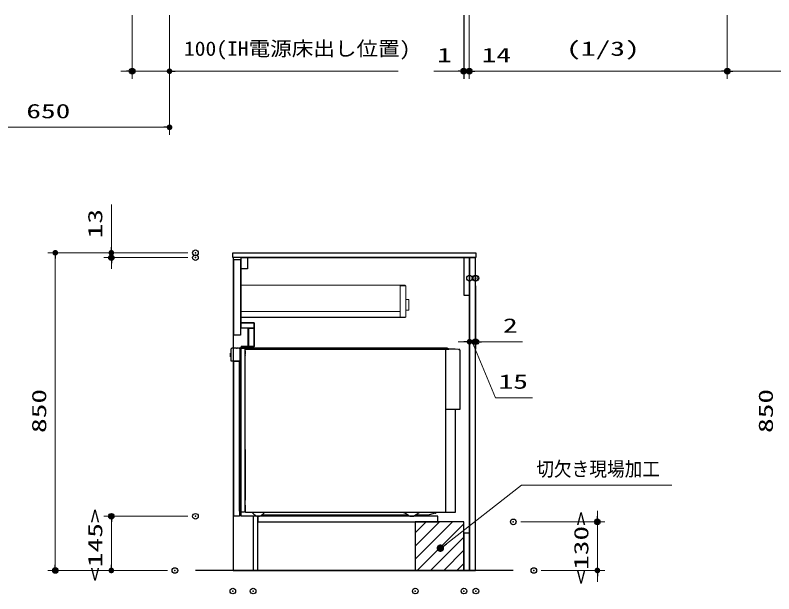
# Model space of a CAD drawing. Units: millimetres, scale not verified. Extents: x -9797 to 9797, y -4555 to 4555.
# Drawn here: x -2697 to -668, y -1923 to -375 of the extents above; entities that cross this region are included whole.
import ezdxf
from ezdxf.enums import TextEntityAlignment as Align

# ---------------------------------------------------------------- set-up
doc = ezdxf.new("R2010")
doc.units = ezdxf.units.MM
doc.header["$LTSCALE"] = 30
doc.header["$PDMODE"] = 32
doc.header["$PDSIZE"] = 15
doc.linetypes.add('USER1', pattern=[0.375, 0.25, -0.125])
for name, color, linetype, lineweight in [('0-0_0', 7, 'Continuous', 25), ('0-1_KABE', 4, 'Continuous', 25), ('0-2_細線ﾚｲﾔｰ', 91, 'USER1', 9), ('0-3_寸法ﾚｲﾔｰ', 30, 'Continuous', 13), ('0-4_DEFPOINTS', 7, 'Continuous', 25), ('0-5_1', 7, 'Continuous', 25)]:
    doc.layers.add(name, color=color, linetype=linetype, lineweight=lineweight)
doc.styles.add('ＭＳ ゴシック', font='')
doc.styles.get('ＭＳ ゴシック').set_extended_font_data('MS Gothic')

# ---------------------------------------------------------------- blocks, each defined once
blk = doc.blocks.new('_DOT')
at = {"layer": '0-0_0', "color": 30}
blk.add_line((-15, 0), (-30, 0), dxfattribs=at)
for points in [[(0, 0), (-15, 0), (-14.88, 1.88)], [(0, 0), (-14.88, -1.88), (-15, 0)], [(0, 0), (-14.88, 1.88), (-14.53, 3.73)], [(0, 0), (-14.53, -3.73), (-14.88, -1.88)], [(0, 0), (-14.53, 3.73), (-13.95, 5.52)], [(0, 0), (-13.95, -5.52), (-14.53, -3.73)], [(0, 0), (-13.95, 5.52), (-13.14, 7.23)], [(0, 0), (-13.14, -7.23), (-13.95, -5.52)], [(0, 0), (-13.14, 7.23), (-12.14, 8.82)], [(0, 0), (-12.14, -8.82), (-13.14, -7.23)], [(0, 0), (-12.14, 8.82), (-10.93, 10.27)], [(0, 0), (-10.93, -10.27), (-12.14, -8.82)], [(0, 0), (-10.93, 10.27), (-9.56, 11.56)], [(0, 0), (-9.56, -11.56), (-10.93, -10.27)], [(0, 0), (-9.56, 11.56), (-8.04, 12.66)], [(0, 0), (-8.04, -12.66), (-9.56, -11.56)], [(0, 0), (-8.04, 12.66), (-6.39, 13.57)], [(0, 0), (-6.39, -13.57), (-8.04, -12.66)], [(0, 0), (-6.39, 13.57), (-4.64, 14.27)], [(0, 0), (-4.64, -14.27), (-6.39, -13.57)], [(0, 0), (-4.64, 14.27), (-2.81, 14.73)], [(0, 0), (-2.81, -14.73), (-4.64, -14.27)], [(0, 0), (-2.81, 14.73), (-0.94, 14.97)], [(0, 0), (-0.94, -14.97), (-2.81, -14.73)], [(0, 0), (-0.94, 14.97), (0.94, 14.97)], [(0, 0), (0.94, -14.97), (-0.94, -14.97)], [(0, 0), (0.94, 14.97), (2.81, 14.73)], [(0, 0), (2.81, 14.73), (4.64, 14.27)], [(0, 0), (4.64, 14.27), (6.39, 13.57)], [(0, 0), (6.39, 13.57), (8.04, 12.66)], [(0, 0), (8.04, 12.66), (9.56, 11.56)], [(0, 0), (9.56, 11.56), (10.93, 10.27)], [(0, 0), (10.93, 10.27), (12.14, 8.82)], [(0, 0), (12.14, 8.82), (13.14, 7.23)], [(0, 0), (13.14, 7.23), (13.95, 5.52)], [(0, 0), (13.95, 5.52), (14.53, 3.73)], [(0, 0), (14.53, 3.73), (14.88, 1.88)], [(0, 0), (14.88, 1.88), (15, 0)], [(0, 0), (2.81, -14.73), (0.94, -14.97)], [(0, 0), (4.64, -14.27), (2.81, -14.73)], [(0, 0), (6.39, -13.57), (4.64, -14.27)], [(0, 0), (8.04, -12.66), (6.39, -13.57)], [(0, 0), (9.56, -11.56), (8.04, -12.66)], [(0, 0), (10.93, -10.27), (9.56, -11.56)], [(0, 0), (12.14, -8.82), (10.93, -10.27)], [(0, 0), (13.14, -7.23), (12.14, -8.82)], [(0, 0), (13.95, -5.52), (13.14, -7.23)], [(0, 0), (14.53, -3.73), (13.95, -5.52)], [(0, 0), (14.88, -1.88), (14.53, -3.73)], [(0, 0), (15, 0), (14.88, -1.88)]]:
    blk.add_solid(points, dxfattribs=at)
blk = doc.blocks.new('A$C66026C5E')
at = {"layer": '0-2_細線ﾚｲﾔｰ', "linetype": 'Continuous', "lineweight": 5}
for points in [[(13200, 3960), (13200, 4002), (0, 4002), (0, 1395), (13200, 1395), (13200, 1440)], [(13260, 1989), (13500, 1989), (13500, 2841), (13260, 2841)]]:
    blk.add_lwpolyline(points, dxfattribs=at)
for points in [[(12810, 1440), (13260, 1440), (13260, 3960), (12810, 3960)], [(0, 1440), (12810, 1440), (12810, 1890), (0, 1890)]]:
    blk.add_lwpolyline(points, close=True, dxfattribs=at)
blk = doc.blocks.new('A$C650170FD')
at = {"layer": '0-0_0'}
for p, q in [((90, 13460.1), (105, 13460.1)), ((105, 13461), (105, 13482)), ((462.7, 13500), (123, 13500)), ((462.7, 13500), (513.4, 13500)), ((678, 13506.7), (678, 13508.8)), ((688.5, 13492.4), (691.9, 13491.7)), ((694, 13523.8), (737.5, 13523.1)), ((737.5, 13523.1), (906.3, 13520.1)), ((765, 13460.3), (765, 13460.1)), ((765, 13451.5), (765, 13460.1)), ((785.6, 13481.3), (793.9, 13481.5)), ((793.9, 13481.3), (813, 13482)), ((814.7, 13482), (813, 13482)), ((814.7, 13482), (834.7, 13481.6)), ((864.1, 13481.1), (834.7, 13481.6)), ((864.2, 13481.1), (1111, 13476.8)), ((891, 13505.1), (891, 13480.6)), ((906.6, 13520.1), (921, 13519.9)), ((1164, 13515.6), (921, 13519.9)), ((1135.5, 13471.1), (1163.5, 13470.6)), ((1163.5, 13470.6), (1164, 13470.6)), ((1164, 13515.6), (1178.9, 13515.4)), ((1164, 13470.6), (1194, 13470.1)), ((1169.4, 13425), (17519.4, 13425)), ((1170, 425.2), (1170, 13416.8)), ((1194, 13470), (1194, 13500.4)), ((17325.6, 13500), (1194, 13500)), ((1194, 13470), (1194, 13470.1)), ((17520.2, 13425), (16920.2, 13425)), ((17280, 300), (17279.9, 13425)), ((17480, 13434.5), (17369.9, 13489.6)), ((18010, 13425), (17520.2, 13425)), ((18295.5, 13396.2), (18013.9, 13424.8)), ((18300, 13395), (18339, 13395)), ((0, 13082), (9, 13091.2)), ((0, 13082), (9, 13091.2)), ((0, 13072.3), (0, 13082)), ((0, 13049.2), (0, 13072.3)), ((0, 12839.7), (0, 13049.2)), ((0, 12816.5), (0, 12839.7)), ((0, 12806.8), (0, 12816.5)), ((0, 12806.8), (9, 12797.7)), ((9, 13091.1), (15, 13091.2)), ((9, 12797.7), (15, 12797.6)), ((15, 13385.1), (15, 12483)), ((1170, 360), (1170, 13305)), ((1170, 900), (1170, 13305)), ((1170, 13292.9), (1170, 13047)), ((1170, 13047), (1170, 13012.6)), ((1170, 12894.1), (1170, 12887.9)), ((18402, 13332), (18402, 8580)), ((33, 12465), (705, 12465)), ((48, 12465), (48.3, 12465)), ((705, 405), (705, 12465)), ((1170, 12768), (1170, 12783)), ((1170, 12639.1), (1170, 12632.9)), ((18402, 8580), (17279.9, 8580)), ((18027, 8580), (18027, 300)), ((1170, 5371.1), (1170, 1304.5)), ((1170, 900), (1170, 360)), ((705, 405), (765, 405)), ((793.9, 360.7), (813, 360)), ((813, 360), (1111, 365.2)), ((1620, 300), (1230, 300)), ((15261.7, 300), (1694.3, 300)), ((2524.2, 120), (14184.6, 120)), ((14284.4, 53.4), (14027.9, 224.4)), ((14460.8, 0), (14579.2, 0)), ((14460.8, 0), (14579.2, 0)), ((14755.6, 53.4), (15012.1, 224.4)), ((14855.4, 120), (15865.2, 120)), ((18027, 300), (15261.7, 300)), ((16400.9, 237.4), (15938, 128.5)), ((16486.6, 287.4), (16431.2, 250.5))]:
    blk.add_line(p, q, dxfattribs=at)
for points in [[(773.6, 13477.3), (734.6, 13484.1), (691.9, 13491.7)], [(765, 390.6), (765, 13422), (765, 13451.4)], [(1170, 12092.9), (1170, 12203.7), (1170, 12208), (1170, 12234.5)]]:
    blk.add_lwpolyline(points, dxfattribs=at)
for centre, radius, start, end in [((90, 13385.1), 75, 90, 180.00001), ((123, 13482), 18, 90, 180.00001), ((513.4, 13035), 465, 57.24167, 90), ((693, 13508.8), 15.1, 86.25756, 179.87374), ((693.1, 13506.8), 15.1, 180.28354, 265.36233), ((786, 13460.3), 21, 91, 180.00001), ((906, 13505.1), 15, 87.58623, 179.9858), ((1110, 13416.8), 60, 0, 89), ((1179, 13500.4), 15, 0.01592, 90.47717), ((1179, 13500.4), 15, 0.01592, 90.47717), ((17325.6, 13401), 99, 63.43455, 89.9996), ((17520.2, 13515), 90, 243.43625, 270.00131), ((18010, 13386), 39, 84.17884, 89.97884), ((18339, 13332), 63, 0, 90), ((33, 12483), 18, 180.00001, 270), ((795, 390.6), 30, 180.00001, 268.00001), ((1110, 425.2), 60, 270.99999, 0), ((1230, 360), 60, 180.00001, 270), ((1230, 360), 60, 180.00001, 270), ((1620, 0), 300, 36.8699, 90), ((2220, 450), 450, 216.8699, 323.1301), ((2820, 0), 300, 90, 143.1301), ((13778.3, -150), 450, 56.30959, 89.99965), ((14460.8, 318), 318, 236.30958, 269.99964), ((14579.2, 318), 318, 270.00035, 303.69043), ((15261.7, -150), 450, 90.00035, 123.69042), ((15865.2, 438), 318, 270.00027, 283.24082), ((16379.6, 327.9), 93, 283.23767, 303.68723), ((16528.2, 225), 75, 90.00041, 123.69048)]:
    blk.add_arc(centre, radius, start, end, dxfattribs=at)
blk = doc.blocks.new('A$C66036376')
at = {"layer": '0-0_0'}
for points in [[(0, 0), (0, -25110), (-16980, -25110), (-16980, -20760), (-18330, -20760), (-18330, -7170), (-17280, -7170), (-17280, -5220), (-18330, -5220), (-18330, 0)], [(-18330, 0), (-17820, 0), (-17820, -900), (-18330, -900)], [(0, 0), (-450, 0), (-450, -3000), (0, -3000)], [(-18915, -150), (-18375, -150), (-18375, -6210), (-18915, -6210)], [(-18330, -5220), (-17280, -5220), (-17280, -5670), (-18330, -5670)], [(-17748, -5670), (-17730, -5670), (-17730, -7125), (-17748, -7125)], [(-17730, -5670), (-17280, -5670), (-17280, -7125), (-17730, -7125)], [(-18330, -7170), (-17280, -7170), (-17280, -7125), (-18330, -7125)], [(-18915, -8310), (-18465, -8310), (-18465, -20760), (-18915, -20760)], [(-16980, -21210), (-2535, -21210), (-2535, -20760), (-16980, -20760)], [(0, -22110), (-450, -22110), (-450, -25110), (0, -25110)]]:
    blk.add_lwpolyline(points, close=True, dxfattribs=at)
at = {"layer": '0-5_1'}
blk.add_lwpolyline([(-17340, -20760), (-17364, -20760), (-17364, -25110), (-17340, -25110)], close=True, dxfattribs=at)
at = {"layer": '0-0_0'}
blk.add_blockref('A$C650170FD', (-19170, -20760), dxfattribs=at)
at = {"layer": '0-2_細線ﾚｲﾔｰ'}
blk.add_blockref('A$C66026C5E', (-18375, -6210), dxfattribs=at)

msp = doc.modelspace()

# ---------------------------------------------------------------- linework, layer by layer
at = {"layer": '0-0_0'}
for p, q in [((-1626.55, -1760.09), (-1597.39, -1730.93)), ((-1626.55, -1795.45), (-1562.03, -1730.93)), ((-1626.55, -1830.8), (-1526.67, -1730.93)), ((-1621.32, -1860.93), (-1496.55, -1736.16)), ((-1585.96, -1860.93), (-1496.55, -1771.51)), ((-1550.61, -1860.93), (-1496.55, -1806.87)), ((-1515.25, -1860.93), (-1496.55, -1842.22))]:
    msp.add_line(p, q, dxfattribs=at)
for points in [[(-2114.55, -1010.93), (-1464.55, -1010.93), (-1464.55, -1023.93), (-2114.55, -1023.93)], [(-2113.55, -1860.93), (-1465.55, -1860.93), (-1465.55, -1023.93), (-2113.55, -1023.93)], [(-1481.55, -1023.93), (-1466.55, -1023.93), (-1466.55, -1860.93), (-1481.55, -1860.93)], [(-1626.55, -1860.93), (-1496.55, -1860.93), (-1496.55, -1730.93), (-1626.55, -1730.93)]]:
    msp.add_lwpolyline(points, close=True, dxfattribs=at)
at = {"layer": '0-1_KABE'}
msp.add_line((-1364.55, -1860.93), (-2214.55, -1860.93), dxfattribs=at)
at = {"layer": '0-3_寸法ﾚｲﾔｰ'}
for p, q in [((-2383.92, -375.14), (-2383.92, -545.14)), ((-2283.92, -375.14), (-2283.92, -695.14)), ((-2283.92, -375.14), (-2283.92, -545.14)), ((-1497.21, -375.14), (-1497.21, -545.14)), ((-1496.21, -375.14), (-1496.21, -545.14)), ((-1496.21, -375.14), (-1496.21, -545.14)), ((-1482.21, -375.14), (-1482.21, -545.14)), ((-1482.21, -375.14), (-1482.21, -545.14)), ((-792.21, -375.14), (-792.21, -545.14)), ((-792.21, -375.14), (-792.21, -545.14)), ((-2398.92, -525.14), (-2413.92, -525.14)), ((-2283.92, -525.14), (-2383.92, -525.14)), ((-2283.92, -525.14), (-1672.21, -525.14)), ((-2268.92, -525.14), (-2253.92, -525.14)), ((-1497.21, -525.14), (-1576.73, -525.14)), ((-1512.21, -525.14), (-1527.21, -525.14)), ((-1511.21, -525.14), (-1526.21, -525.14)), ((-1496.21, -525.14), (-1497.21, -525.14)), ((-1496.21, -525.14), (-1482.21, -525.14)), ((-1482.21, -525.14), (-1356.73, -525.14)), ((-1481.21, -525.14), (-1466.21, -525.14)), ((-1467.21, -525.14), (-807.21, -525.14)), ((-1467.21, -525.14), (-1452.21, -525.14)), ((-777.21, -525.14), (-117.21, -525.14)), ((-2298.92, -675.14), (-2918.92, -675.14)), ((-2439.55, -1010.93), (-2439.55, -881.88)), ((-2439.55, -995.93), (-2439.55, -980.93)), ((-2234.55, -1010.93), (-2609.55, -1010.93)), ((-2234.55, -1010.93), (-2459.55, -1010.93)), ((-2439.55, -1010.93), (-2439.55, -1023.93)), ((-2589.55, -1025.93), (-2589.55, -1845.93)), ((-2234.55, -1023.93), (-2459.55, -1023.93)), ((-2439.55, -1038.93), (-2439.55, -1053.93)), ((-1481.55, -1098.93), (-1481.55, -1268.93)), ((-1466.55, -1098.93), (-1466.55, -1268.93)), ((-1466.55, -1098.93), (-1466.55, -1268.93)), ((-1464.55, -1098.93), (-1464.55, -1268.93)), ((-1496.55, -1248.93), (-1511.55, -1248.93)), ((-1481.55, -1248.93), (-1496.55, -1248.93)), ((-1481.55, -1248.93), (-1466.55, -1248.93)), ((-1466.55, -1248.93), (-1464.55, -1248.93)), ((-1464.55, -1248.93), (-1339.72, -1248.93)), ((-1451.55, -1248.93), (-1436.55, -1248.93)), ((-1449.55, -1248.93), (-1434.55, -1248.93)), ((-1139.55, -1715.93), (-1139.55, -1700.93)), ((-2234.55, -1715.93), (-2459.55, -1715.93)), ((-2439.55, -1845.93), (-2439.55, -1730.93)), ((-1344.55, -1730.93), (-1119.55, -1730.93)), ((-1139.55, -1860.93), (-1139.55, -1730.93)), ((-2289.55, -1860.93), (-2609.55, -1860.93)), ((-2289.55, -1860.93), (-2459.55, -1860.93)), ((-1289.55, -1860.93), (-1119.55, -1860.93)), ((-1139.55, -1875.93), (-1139.55, -1890.93))]:
    msp.add_line(p, q, dxfattribs=at)
for points in [[(-1313.4, -1398.93), (-1412.45, -1398.93), (-1474.05, -1248.93)], [(-940.22, -1632.47), (-1342.95, -1632.47), (-1543.18, -1789.66)]]:
    msp.add_lwpolyline(points, dxfattribs=at)
at = {"layer": '0-4_DEFPOINTS'}
for p in [(-2383.92, -525.14), (-1497.21, -525.14), (-1482.21, -525.14), (-792.21, -525.14), (-2214.55, -1010.93), (-2439.55, -1023.93), (-2214.55, -1023.93), (-1481.55, -1078.93), (-1466.55, -1078.93), (-1464.55, -1078.93), (-1466.55, -1248.93), (-1464.55, -1248.93), (-2439.55, -1715.93), (-2214.55, -1715.93), (-1364.55, -1730.93), (-1139.55, -1730.93), (-2589.55, -1860.93), (-2269.55, -1860.93), (-1309.55, -1860.93), (-2114.55, -1915.93), (-2060.35, -1915.93), (-1626.55, -1915.93), (-1496.55, -1915.93), (-1496.55, -1915.93), (-1464.55, -1915.93), (-1464.55, -1915.93)]:
    msp.add_point(p, dxfattribs=at)

# ---------------------------------------------------------------- block references
at = {"layer": '0-3_寸法ﾚｲﾔｰ', "xscale": 0.5, "yscale": 0.5}
for p in [(-2383.92, -525.14), (-1497.21, -525.14), (-1496.21, -525.14), (-792.21, -525.14), (-2283.92, -675.14), (-1481.55, -1248.93), (-1466.55, -1248.93)]:
    msp.add_blockref('_DOT', p, dxfattribs=at)
at = {"layer": '0-3_寸法ﾚｲﾔｰ'}
for p, xscale, yscale, rotation in [((-2283.92, -525.14), 0.5, 0.5, 180), ((-1496.21, -525.14), 0.5, 0.5, 180), ((-1482.21, -525.14), 0.5, 0.5, 180), ((-1482.21, -525.14), 0.5, 0.5, 180), ((-792.21, -525.14), 0.5, 0.5, 180), ((-2589.55, -1010.93), 0.5, 0.5, 90), ((-2439.55, -1010.93), 0.5, 0.5, 270), ((-2439.55, -1023.93), 0.5, 0.5, 90), ((-1466.55, -1248.93), 0.5, 0.5, 180), ((-1464.55, -1248.93), 0.5, 0.5, 180), ((-2439.55, -1715.93), 0.5, 0.5, 90), ((-1139.55, -1730.93), 0.5, 0.5, 270), ((-1559.45, -1801.27), 0.6666667, 0.6666667, 215.51786), ((-2589.55, -1860.93), 0.5, 0.5, 270), ((-2439.55, -1860.93), 0.5, 0.5, 270), ((-1139.55, -1860.93), 0.5, 0.5, 90)]:
    msp.add_blockref('_DOT', p, dxfattribs=dict(at, xscale=xscale, yscale=yscale, rotation=rotation))
at = {"layer": '0-5_1', "xscale": 0.03333333, "yscale": 0.03333333}
msp.add_blockref('A$C66036376', (-1481.55, -1023.93), dxfattribs=at)

# ---------------------------------------------------------------- texts
at = {"layer": '0-3_寸法ﾚｲﾔｰ', "style": 'ＭＳ ゴシック'}
for s, height, width, p in [('100(IH電源床出し位置)', 38.48, 1.1, (-2245.35, -495.39)), ('(1/3)', 38.49, 1.5, (-1222.92, -495.39)), ('1', 38.49, 1.5, (-1568.16, -512.54)), ('14', 38.49, 1.5, (-1449.11, -512.54)), ('650', 38.49, 1.5, (-2667.02, -662.54)), ('2', 38.49, 1.5, (-1392.1, -1236.33)), ('15', 38.49, 1.5, (-1403.88, -1386.33))]:
    msp.add_text(s, height=height, dxfattribs=dict(at, width=width)).set_placement(p, align=Align.BOTTOM_LEFT)
at = {"layer": '0-3_寸法ﾚｲﾔｰ', "style": 'ＭＳ ゴシック', "width": 1.5}
for s, p in [('13', (-2452.15, -972.36)), ('850', (-2602.15, -1493.07)), ('850', (-658.53, -1493.07)), ('<145>', (-2452.15, -1891.28)), ('<130>', (-1152.15, -1898.78))]:
    msp.add_text(s, height=38.49, rotation=90, dxfattribs=at).set_placement(p, align=Align.BOTTOM_LEFT)
at = {"layer": '0-3_寸法ﾚｲﾔｰ', "color": 7, "style": 'ＭＳ ゴシック', "width": 0.9}
msp.add_text('切欠き現場加工', height=38.49, dxfattribs=at).set_placement((-1302.95, -1620.27), align=Align.BOTTOM_LEFT)

doc.saveas('drawing.dxf')
